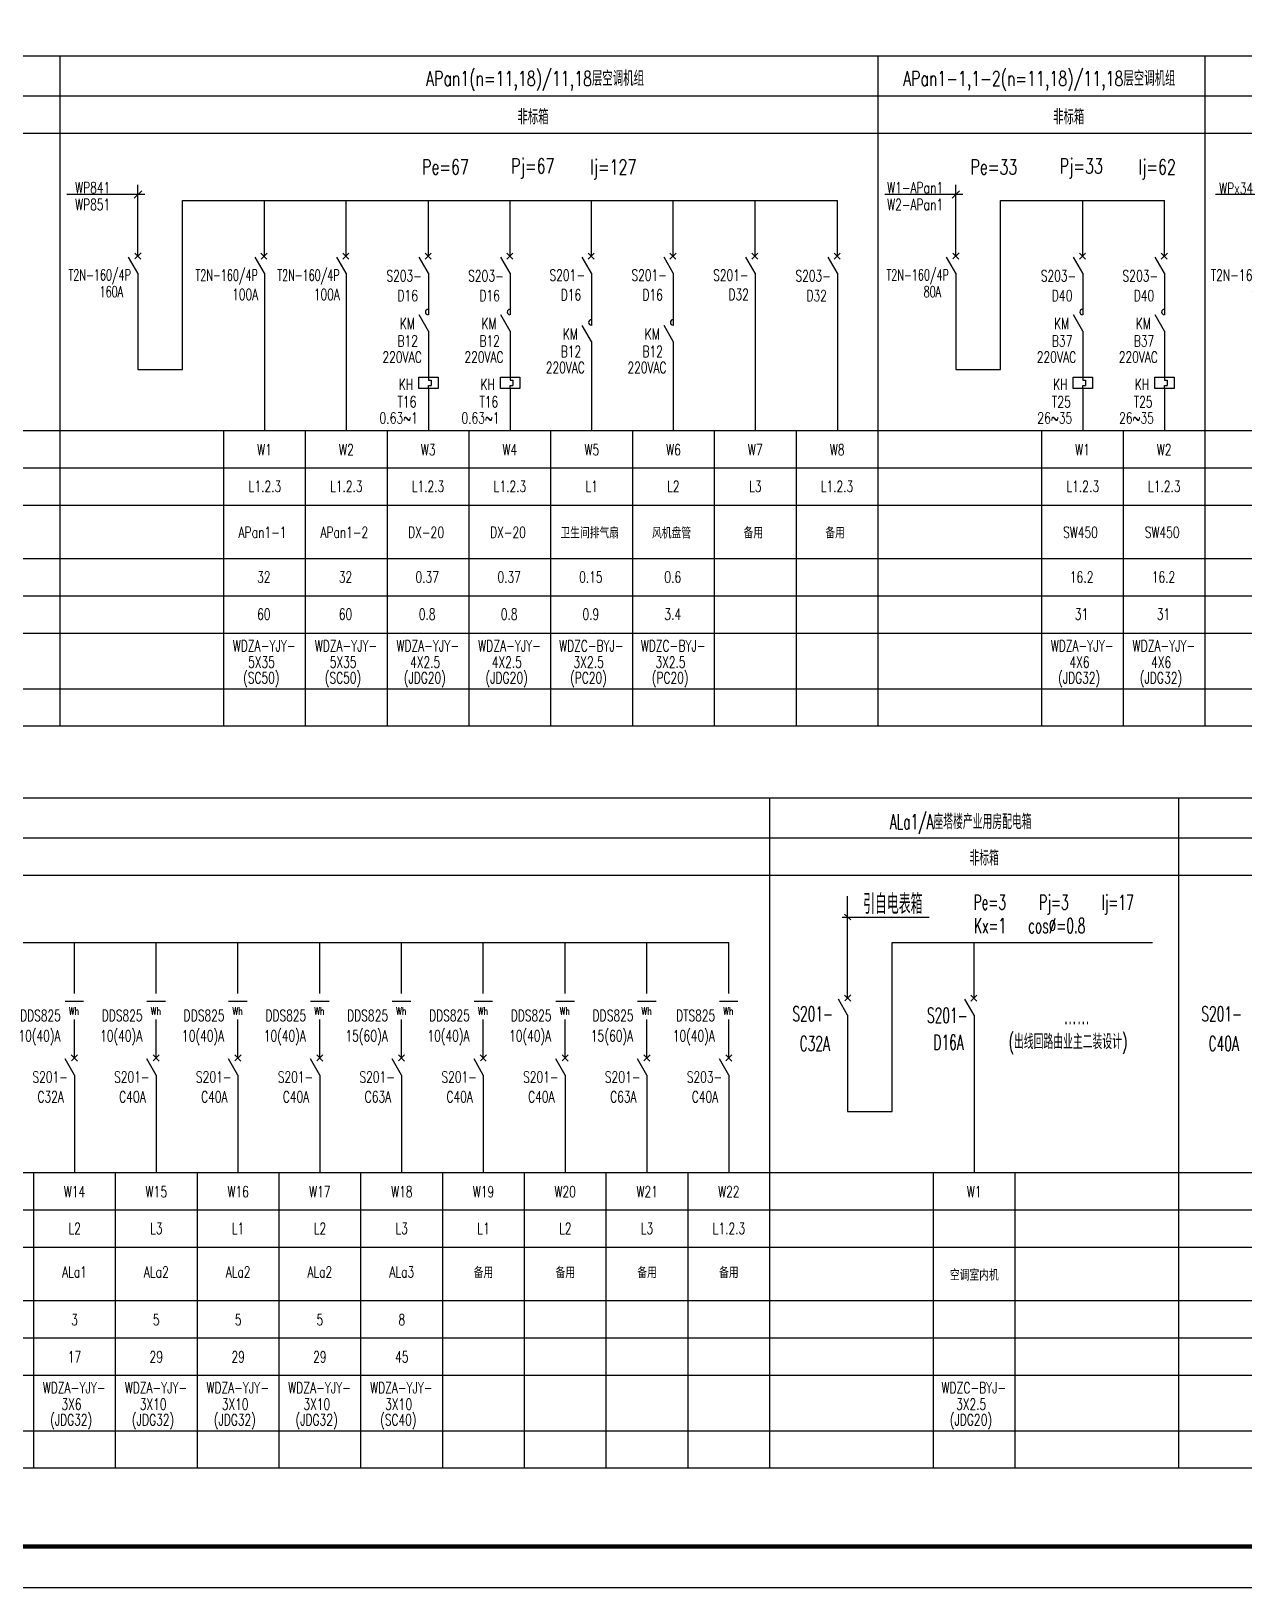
# Model space of a CAD drawing. Extents: x 1980812 to 2226895, y -554123 to 281606.
# Drawn here: x 2158333 to 2187690, y 145891 to 183565 of the extents above; entities that cross this region are included whole.
import ezdxf
from ezdxf.enums import TextEntityAlignment as Align

# ---------------------------------------------------------------- set-up
doc = ezdxf.new("R2010")
doc.units = 0
doc.header["$LTSCALE"] = 1000
doc.header["$MEASUREMENT"] = 0
for name, color, linetype in [('1', 1, 'Continuous'), ('2', 2, 'Continuous'), ('7', 7, 'Continuous'), ('DQ1', 1, 'Continuous'), ('DQ2', 2, 'Continuous'), ('DQ7', 7, 'Continuous'), ('TK', 1, 'Continuous'), ('YJXT', 8, 'Continuous')]:
    doc.layers.add(name, color=color, linetype=linetype)
doc.styles.add('D8', font='txtw.shx', dxfattribs={"width": 0.7, "bigfont": 'hztxtw.shx'})
doc.styles.add('ST', font='txtst.shx', dxfattribs={"width": 0.7, "bigfont": 'hztxtst.shx'})

# ---------------------------------------------------------------- blocks, each defined once
blk = doc.blocks.new('BYG')
at = {"layer": '1', "color": 1}
blk.add_line((0, 500), (500, 500), dxfattribs=at)
at = {"layer": '1', "color": 1, "const_width": 0.1}
blk.add_lwpolyline([(0, 0), (0, 700), (500, 700), (500, 0)], close=True, dxfattribs=at)
at = {"layer": '1', "color": 1, "style": 'D8', "width": 0.75}
blk.add_text('Wh', height=200, dxfattribs=at).set_placement((104, 132))
blk = doc.blocks.new('ta1j')
at = {"layer": 'TK'}
blk.add_lwpolyline([(-210, 594), (841, 594), (841, 0), (-210, 0)], close=True, dxfattribs=at)
at = {"layer": 'TK', "const_width": 1}
blk.add_lwpolyline([(831, 10), (831, 584), (-185, 584), (-185, 10)], close=True, dxfattribs=at)
blk = doc.blocks.new('A$C617C165C')
at = {"layer": 'DQ1'}
for p, q in [((3299, 3890), (2924, 4540)), ((3163, 4701), (3405, 4454)), ((3165, 4460), (3411, 4703))]:
    blk.add_line(p, q, dxfattribs=at)
at = {"layer": 'DQ2'}
for p, q in [((3299, 4577), (3299, 6821)), ((3299, 3890), (3299, -2460))]:
    blk.add_line(p, q, dxfattribs=at)
at = {"layer": '7', "style": 'D8', "width": 0.6}
for s, p in [('S201-', (3037, 3587)), ('D16A', (2879, 2497))]:
    blk.add_text(s, height=600, dxfattribs=at).set_placement(p, align=Align.RIGHT)
at = {"layer": 'DQ7', "style": 'D8', "width": 0.7}
for s, p in [('W1', (3307, -3229)), ('\\M+5BFD5\\M+5B5F7\\M+5CAD2\\M+5C4DA\\M+5BBFA', (3309, -6564)), ('WDZC-BYJ-', (3292, -11136)), ('3X2.5', (3184, -11801)), ('(JDG20)', (3174, -12462))]:
    blk.add_text(s, height=450, dxfattribs=at).set_placement(p, align=Align.MIDDLE)
blk = doc.blocks.new('BLQ')
at = {"layer": '1'}
blk.add_hatch(color=256, dxfattribs=at).paths.add_polyline_path([(0.8, -1), (-0.8, -1), (0, -3.88)])
for p, q in [((-0.8, -1), (0.8, -1)), ((-0.8, -1), (0, -3.88)), ((0, -3.88), (0.8, -1))]:
    blk.add_line(p, q, dxfattribs=at)
blk.add_lwpolyline([(-1.67, -7.58), (1.67, -7.58), (1.67, 0), (-1.67, 0)], close=True, dxfattribs=at)
at = {"layer": '2'}
for p, q in [((0, -7.58), (0, -13.31)), ((0, -13.31), (-2.41, -13.31)), ((0, -13.31), (2.41, -13.31))]:
    blk.add_line(p, q, dxfattribs=at)
blk = doc.blocks.new('RD')
at = {"layer": '1', "color": 1}
blk.add_lwpolyline([(-150, 0), (-150, -600), (150, -600), (150, 0)], close=True, dxfattribs=at)
blk = doc.blocks.new('A$C77ED5645')
at = {"layer": '2'}
for q in [(5500, -3893), (5500, -7145)]:
    blk.add_line((5500, -6058), q, dxfattribs=at)
at = {"layer": 'DQ1'}
for p, q in [((0, 0), (30800, 0)), ((2100, -5847), (1850, -5414)), ((2019, -5306), (2181, -5471)), ((2021, -5467), (2185, -5305)), ((7725, -5850), (7475, -5417)), ((7634, -5309), (7796, -5474)), ((7635, -5470), (7800, -5308)), ((9925, -5850), (9675, -5417)), ((9834, -5309), (9996, -5474)), ((9835, -5470), (10000, -5308)), ((12125, -5850), (11875, -5417)), ((12034, -5309), (12196, -5474)), ((12035, -5470), (12200, -5308)), ((14325, -5850), (14075, -5417)), ((14234, -5309), (14396, -5474)), ((14235, -5470), (14400, -5308)), ((16547, -5850), (16297, -5417)), ((16456, -5309), (16618, -5474)), ((16457, -5470), (16622, -5308)), ((18700, -5850), (18450, -5417)), ((18609, -5309), (18770, -5474)), ((18610, -5470), (18774, -5308)), ((20900, -5850), (20650, -5417)), ((20809, -5309), (20970, -5474)), ((20810, -5470), (20974, -5308)), ((23100, -5850), (22850, -5417)), ((23009, -5309), (23170, -5474)), ((23010, -5470), (23174, -5308)), ((25300, -5850), (25050, -5417)), ((25209, -5309), (25370, -5474)), ((25210, -5470), (25374, -5308)), ((27500, -5850), (27250, -5417)), ((27409, -5309), (27570, -5474)), ((27410, -5470), (27574, -5308)), ((29700, -5850), (29450, -5417)), ((29609, -5309), (29770, -5474)), ((29610, -5470), (29774, -5308)), ((7725, -7406), (7475, -6973)), ((9925, -7406), (9675, -6973)), ((12125, -7406), (11875, -6973)), ((14325, -7406), (14075, -6973)), ((7467, -8647), (7985, -8647)), ((7467, -8947), (7467, -8647)), ((7726, -8647), (7726, -8723)), ((7726, -8723), (7797, -8723)), ((7797, -8723), (7797, -8867)), ((7797, -8789), (7797, -8789)), ((7985, -8647), (7985, -8947)), ((9667, -8647), (10185, -8647)), ((9667, -8947), (9667, -8647)), ((9926, -8647), (9926, -8723)), ((9926, -8723), (9997, -8723)), ((9997, -8723), (9997, -8867)), ((9997, -8789), (9997, -8789)), ((10185, -8647), (10185, -8947)), ((11867, -8647), (12385, -8647)), ((11867, -8947), (11867, -8647)), ((12126, -8647), (12126, -8723)), ((12126, -8723), (12197, -8723)), ((12197, -8723), (12197, -8867)), ((12197, -8789), (12197, -8789)), ((12385, -8647), (12385, -8947)), ((14067, -8647), (14585, -8647)), ((14067, -8947), (14067, -8647)), ((14326, -8647), (14326, -8723)), ((14326, -8723), (14397, -8723)), ((14397, -8723), (14397, -8867)), ((14397, -8789), (14397, -8789)), ((14585, -8647), (14585, -8947)), ((7985, -8947), (7467, -8947)), ((7726, -8867), (7797, -8867)), ((7726, -8956), (7726, -8867)), ((10185, -8947), (9667, -8947)), ((9926, -8867), (9997, -8867)), ((9926, -8956), (9926, -8867)), ((12385, -8947), (11867, -8947)), ((12126, -8867), (12197, -8867)), ((12126, -8956), (12126, -8867)), ((14585, -8947), (14067, -8947)), ((14326, -8867), (14397, -8867)), ((14326, -8956), (14326, -8867)), ((0, -18018), (30800, -18018))]:
    blk.add_line(p, q, dxfattribs=at)
for centre in [(7717, -6893), (9917, -6893), (12117, -6893), (14317, -6893)]:
    blk.add_arc(centre, 72.2, 90, 270, dxfattribs=at)
at = {"layer": 'DQ2'}
for p, q in [((2100, -5387), (2100, -3477)), ((3300, -3893), (29700, -3893)), ((3300, -8443), (3300, -3896)), ((7725, -5391), (7725, -3893)), ((9925, -5391), (9925, -3893)), ((12125, -5391), (12125, -3893)), ((14325, -5391), (14325, -3893)), ((16547, -5391), (16547, -3893)), ((18700, -5391), (18700, -3893)), ((20900, -5391), (20900, -3893)), ((23100, -5391), (23100, -3893)), ((25300, -5391), (25300, -3893)), ((27500, -5391), (27500, -3893)), ((29700, -5391), (29700, -3893)), ((2100, -5847), (2100, -8443)), ((7725, -5850), (7725, -6965)), ((9925, -5850), (9925, -6965)), ((12125, -5850), (12125, -6965)), ((14325, -5850), (14325, -6965)), ((16547, -5850), (16547, -10083)), ((18700, -5850), (18700, -10083)), ((20900, -5850), (20900, -10083)), ((23100, -5850), (23100, -10083)), ((25300, -5850), (25300, -10083)), ((27500, -5850), (27500, -10083)), ((29700, -5850), (29700, -10083)), ((7725, -7406), (7725, -8647)), ((9925, -7406), (9925, -8647)), ((12125, -7406), (12125, -8647)), ((14325, -7406), (14325, -8647)), ((2100, -8443), (3300, -8443)), ((7725, -8947), (7725, -10083)), ((9925, -8947), (9925, -10083)), ((12125, -8947), (12125, -10083)), ((14325, -8947), (14325, -10083))]:
    blk.add_line(p, q, dxfattribs=at)
at = {"layer": 'DQ7'}
for p, q in [((30800, 0), (30800, -18018)), ((0, -1083), (30800, -1083)), ((0, -2083), (30800, -2083)), ((2287, -3734), (282, -3734)), ((0, -10083), (30800, -10083)), ((4400, -10083), (4400, -18018)), ((6600, -10083), (6600, -18018)), ((8800, -10083), (8800, -18018)), ((11000, -10083), (11000, -18018)), ((13200, -10083), (13200, -18018)), ((15400, -10083), (15400, -18018)), ((17600, -10083), (17600, -18018)), ((19800, -10083), (19800, -18018)), ((22000, -10083), (22000, -18018)), ((24200, -10083), (24200, -18018)), ((26400, -10083), (26400, -18018)), ((28600, -10083), (28600, -18018)), ((0, -11083), (30800, -11083)), ((0, -12083), (30800, -12083)), ((0, -13525), (30800, -13525)), ((0, -14525), (30800, -14525)), ((0, -15525), (30800, -15525)), ((0, -17025), (30800, -17025))]:
    blk.add_line(p, q, dxfattribs=at)
at = {"layer": 'DQ7', "color": 7}
blk.add_line((2000, -3834), (2200, -3634), dxfattribs=at)
at = {"layer": '1', "xscale": 100, "yscale": 100, "zscale": 100.0000000009313}
blk.add_blockref('BLQ', (5500, -7045), dxfattribs=at)
at = {"layer": '7'}
blk.add_blockref('RD', (5500, -5242), dxfattribs=at)
at = {"layer": '7', "style": 'D8', "width": 0.7}
for s, p in [('T2N-160/3P', (2021, -6052)), ('50A gG/4P', (5281, -6053)), ('160A', (1915, -6583))]:
    blk.add_text(s, height=300, dxfattribs=at).set_placement(p, align=Align.RIGHT)
at = {"layer": '7', "style": 'D8'}
for s, width, p in [('SPD/4P', 0.7, (3505, -8122)), ('Up\\M+5A1DC2.5kV', 0.65, (3505, -8581)), ('Iimp\\M+5A1DD12.5kA', 0.65, (3505, -9059)), ('PE', 0.7, (5314, -8843)), ('(10/350\\M+5A6CCs\\M+5B2A8\\M+5D0CE)', 0.65, (3456, -9540))]:
    blk.add_text(s, height=300, dxfattribs=dict(at, width=width)).set_placement(p)
at = {"layer": 'DQ7', "style": 'D8', "width": 0.7}
for s, p in [('APa244/A\\M+5D7F9\\M+5C5C5\\M+5D3CD\\M+5D1CC\\M+5B7E7\\M+5BBFA', (15268, -612)), ('\\M+5B7C7\\M+5B1EA\\M+5CFE4', (15197, -1649))]:
    blk.add_text(s, height=400, dxfattribs=at).set_placement(p, align=Align.MIDDLE_CENTER)
for s, height, p in [('Pe=70', 400, (12488, -3193)), ('Pj=63', 400, (14634, -3193)), ('Ij=120', 400, (16882, -3193)), ('WPx34', 300, (379, -3716)), ('PU-A-W-1', 270, (6882, -12879)), ('PU-A-W-2', 270, (9082, -12879)), ('PU-A-W-3', 270, (11246, -12879)), ('PU-A-W-4', 270, (13446, -12879)), ('\\M+5B1B8\\M+5D3C3', 300, (16252, -13014)), ('\\M+5B1B8\\M+5D3C3', 300, (27204, -13014)), ('\\M+5B1B8\\M+5D3C3', 300, (29404, -13014))]:
    blk.add_text(s, height=height, dxfattribs=at).set_placement(p)
for s, p in [('S203-', (7551, -6052)), ('S203-', (9751, -6052)), ('S203-', (11951, -6052)), ('S203-', (14151, -6052)), ('S203-', (16373, -6052)), ('S201-', (18525, -6052)), ('S201-', (20725, -6052)), ('S201-', (22925, -6052)), ('S201-', (25125, -6052)), ('S201-', (27325, -6052)), ('S201-', (29525, -6052)), ('D32A', (7445, -6583)), ('D32A', (9645, -6583)), ('D40A', (11845, -6583)), ('D40A', (14045, -6583)), ('D40A', (16267, -6583)), ('D16A', (18420, -6583)), ('D16A', (20620, -6583)), ('D16A', (22820, -6583)), ('D16A', (25020, -6583)), ('D16A', (27220, -6583)), ('D16A', (29420, -6583)), ('KM', (7359, -7352)), ('KM', (9559, -7352)), ('KM', (11759, -7352)), ('KM', (13959, -7352)), ('B30', (7445, -7822)), ('B30', (9645, -7822)), ('B37', (11845, -7822)), ('B37', (14045, -7822)), ('220VAC', (7544, -8254)), ('220VAC', (9744, -8254)), ('220VAC', (11944, -8254)), ('220VAC', (14144, -8254)), ('KH', (7315, -8990)), ('KH', (9515, -8990)), ('KH', (11715, -8990)), ('KH', (13915, -8990)), ('T25', (7400, -9460)), ('T25', (9600, -9460)), ('T25', (11800, -9460)), ('T25', (14000, -9460)), ('21~27', (7438, -9892)), ('21~27', (9638, -9892)), ('26~35', (11838, -9892)), ('26~35', (14038, -9892))]:
    blk.add_text(s, height=300, dxfattribs=at).set_placement(p, align=Align.RIGHT)
for s, p in [('W0', (5505, -10596)), ('W1', (7705, -10596)), ('W2', (9905, -10596)), ('W3', (12105, -10596)), ('W4', (14305, -10596)), ('W5', (16505, -10596)), ('W6', (18705, -10596)), ('W7', (20905, -10596)), ('W8', (23105, -10596)), ('W9', (25305, -10596)), ('W10', (27505, -10596)), ('W11', (29705, -10596)), ('L1.2.3', (5503, -11582)), ('L1.2.3', (7703, -11582)), ('L1.2.3', (9903, -11582)), ('L1.2.3', (12103, -11582)), ('L1.2.3', (14303, -11582)), ('L1.2.3', (16551, -11582)), ('L1', (18703, -11582)), ('L2', (20903, -11582)), ('L3', (23103, -11582)), ('L1', (25303, -11582)), ('L2', (27503, -11582)), ('L3', (29703, -11582)), ('\\M+5B5E7\\M+5D3BF\\M+5B1A3\\M+5BBA4\\M+5C6F7', (5451, -12817)), ('\\M+5D3CD\\M+5D1CC\\M+5BEBB\\M+5BBAF\\M+5C9E8\\M+5B1B8', (18651, -12812)), ('\\M+5D3CD\\M+5D1CC\\M+5BEBB\\M+5BBAF\\M+5C9E8\\M+5B1B8', (20851, -12812)), ('\\M+5D3CD\\M+5D1CC\\M+5BEBB\\M+5BBAF\\M+5C9E8\\M+5B1B8', (23051, -12812)), ('\\M+5D3CD\\M+5D1CC\\M+5BEBB\\M+5BBAF\\M+5C9E8\\M+5B1B8', (25251, -12812)), ('11', (7696, -14050)), ('11', (9896, -14050)), ('15', (12096, -14050)), ('15', (14296, -14050)), ('1.3', (18683, -14015)), ('1.3', (20883, -14015)), ('1.8', (23083, -14015)), ('1.8', (25283, -14015)), ('21', (7696, -15050)), ('21', (9896, -15050)), ('28', (12096, -15050)), ('28', (14296, -15050)), ('7.4', (18683, -15015)), ('7.4', (20883, -15015)), ('10.1', (23083, -15015)), ('10.1', (25283, -15015)), ('WDZC-BYJ-', (5495, -15867)), ('WDZA-YJY-', (7660, -15867)), ('WDZA-YJY-', (9860, -15867)), ('WDZA-YJY-', (12060, -15867)), ('WDZA-YJY-', (14260, -15867)), ('WDZC-BYJ-', (18695, -15862)), ('WDZC-BYJ-', (20895, -15862)), ('WDZC-BYJ-', (23095, -15862)), ('WDZC-BYJ-', (25295, -15862)), ('4X25', (5423, -16310)), ('4X6', (7588, -16310)), ('4X6', (9788, -16310)), ('4X10', (11988, -16310)), ('4X10', (14188, -16310)), ('3X2.5', (18623, -16305)), ('3X2.5', (20823, -16305)), ('3X2.5', (23023, -16305)), ('3X2.5', (25223, -16305)), ('(JDG32)', (7581, -16751)), ('(JDG32)', (9781, -16751)), ('(SC40)', (11981, -16751)), ('(SC40)', (14181, -16751)), ('(JDG20)', (18617, -16746)), ('(JDG20)', (20817, -16746)), ('(JDG20)', (23017, -16746)), ('(JDG20)', (25217, -16746))]:
    blk.add_text(s, height=300, dxfattribs=at).set_placement(p, align=Align.MIDDLE)

msp = doc.modelspace()

# ---------------------------------------------------------------- linework, layer by layer
for p, q in [((2177963.5, 162124.6), (2180075.6, 162124.6)), ((2178023.3, 162193.1), (2178175.1, 162056.1))]:
    msp.add_line(p, q)
at = {"layer": '1'}
for p, q in [((2128689.2, 165014), (2176209.2, 165014)), ((2176209.2, 165014), (2186109.2, 165014)), ((2186109.2, 165014), (2196009.2, 165014)), ((2159379.2, 158300.2), (2159154.2, 158689.9)), ((2159306.5, 158786.5), (2159452, 158638.7)), ((2159307.7, 158642.2), (2159455.5, 158787.7)), ((2161359.2, 158300.2), (2161134.2, 158689.9)), ((2161286.5, 158786.5), (2161432, 158638.7)), ((2161287.7, 158642.2), (2161435.5, 158787.7)), ((2163339.2, 158300.2), (2163114.2, 158689.9)), ((2163266.5, 158786.5), (2163412, 158638.7)), ((2163267.7, 158642.2), (2163415.5, 158787.7)), ((2165319.2, 158300.2), (2165094.2, 158689.9)), ((2165246.5, 158786.5), (2165392, 158638.7)), ((2165247.7, 158642.2), (2165395.5, 158787.7)), ((2167299.2, 158300.2), (2167074.2, 158689.9)), ((2167226.5, 158786.5), (2167372, 158638.7)), ((2167227.7, 158642.2), (2167375.5, 158787.7)), ((2169279.2, 158300.2), (2169054.2, 158689.9)), ((2169206.5, 158786.5), (2169352, 158638.7)), ((2169207.7, 158642.2), (2169355.5, 158787.7)), ((2171259.2, 158300.2), (2171034.2, 158689.9)), ((2171186.5, 158786.5), (2171332, 158638.7)), ((2171187.7, 158642.2), (2171335.5, 158787.7)), ((2173239.2, 158300.2), (2173014.2, 158689.9)), ((2173166.5, 158786.5), (2173312, 158638.7)), ((2173167.7, 158642.2), (2173315.5, 158787.7)), ((2175219.2, 158300.2), (2174994.2, 158689.9)), ((2175146.5, 158786.5), (2175292, 158638.7)), ((2175147.7, 158642.2), (2175295.5, 158787.7)), ((2128689.2, 148797.3), (2176209.2, 148797.3)), ((2176209.2, 148797.3), (2186109.2, 148797.3)), ((2186109.2, 148797.3), (2196009.2, 148797.3))]:
    msp.add_line(p, q, dxfattribs=at)
at = {"layer": '2'}
for p, q in [((2131659.6, 161507.9), (2175219.2, 161507.9)), ((2159379.2, 160272.6), (2159379.2, 161507.9)), ((2161359.2, 160272.6), (2161359.2, 161507.9)), ((2163339.2, 160272.6), (2163339.2, 161507.9)), ((2165319.2, 160272.6), (2165319.2, 161507.9)), ((2167299.2, 160272.6), (2167299.2, 161507.9)), ((2169279.2, 160272.6), (2169279.2, 161507.9)), ((2171259.2, 160272.6), (2171259.2, 161507.9)), ((2173239.2, 160272.6), (2173239.2, 161507.9)), ((2175219.2, 160272.6), (2175219.2, 161507.9)), ((2179179.6, 161507.9), (2185476.7, 161507.9)), ((2159379.2, 158712.6), (2159379.2, 159642.6)), ((2161359.2, 158712.6), (2161359.2, 159642.6)), ((2163339.2, 158712.6), (2163339.2, 159642.6)), ((2165319.2, 158712.6), (2165319.2, 159642.6)), ((2167299.2, 158712.6), (2167299.2, 159642.6)), ((2169279.2, 158712.6), (2169279.2, 159642.6)), ((2171259.2, 158712.6), (2171259.2, 159642.6)), ((2173239.2, 158712.6), (2173239.2, 159642.6)), ((2175219.2, 158712.6), (2175219.2, 159642.6)), ((2159379.2, 158300.2), (2159379.2, 155939.4)), ((2161359.2, 158300.2), (2161359.2, 155939.4)), ((2163339.2, 158300.2), (2163339.2, 155939.4)), ((2165319.2, 158300.2), (2165319.2, 155939.4)), ((2167299.2, 158300.2), (2167299.2, 155939.4)), ((2169279.2, 158300.2), (2169279.2, 155939.4)), ((2171259.2, 158300.2), (2171259.2, 155939.4)), ((2173239.2, 158300.2), (2173239.2, 155939.4)), ((2175219.2, 158300.2), (2175219.2, 155939.4))]:
    msp.add_line(p, q, dxfattribs=at)
at = {"layer": '7'}
for p, q in [((2186109.2, 165014), (2186109.2, 148797.3)), ((2128689.2, 164039.4), (2176209.2, 164039.4)), ((2176209.2, 164039.4), (2186109.2, 164039.4)), ((2186109.2, 164039.4), (2196009.2, 164039.4)), ((2128689.2, 163139.4), (2176209.2, 163139.4)), ((2176209.2, 163139.4), (2186109.2, 163139.4)), ((2186109.2, 163139.4), (2196009.2, 163139.4)), ((2128689.2, 155939.4), (2176209.2, 155939.4)), ((2158389.2, 155939.4), (2158389.2, 148797.3)), ((2160369.2, 155939.4), (2160369.2, 148797.3)), ((2162349.2, 155939.4), (2162349.2, 148797.3)), ((2164329.2, 155939.4), (2164329.2, 148797.3)), ((2166309.2, 155939.4), (2166309.2, 148797.3)), ((2168289.2, 155939.4), (2168289.2, 148797.3)), ((2170269.2, 155939.4), (2170269.2, 148797.3)), ((2172249.2, 155939.4), (2172249.2, 148797.3)), ((2174229.2, 155939.4), (2174229.2, 148797.3)), ((2176209.2, 155939.4), (2186109.2, 155939.4)), ((2180169.2, 155939.4), (2180169.2, 148797.3)), ((2182149.2, 155939.4), (2182149.2, 148797.3)), ((2186109.2, 155939.4), (2196009.2, 155939.4)), ((2128689.2, 155039.4), (2176209.2, 155039.4)), ((2176209.2, 155039.4), (2186109.2, 155039.4)), ((2186109.2, 155039.4), (2196009.2, 155039.4)), ((2128689.2, 154139.4), (2176209.2, 154139.4)), ((2176209.2, 154139.4), (2186109.2, 154139.4)), ((2186109.2, 154139.4), (2196009.2, 154139.4)), ((2128689.2, 152841.4), (2176209.2, 152841.4)), ((2176209.2, 152841.4), (2186109.2, 152841.4)), ((2186109.2, 152841.4), (2196009.2, 152841.4)), ((2128689.2, 151941.4), (2176209.2, 151941.4)), ((2176209.2, 151941.4), (2186109.2, 151941.4)), ((2186109.2, 151941.4), (2196009.2, 151941.4)), ((2128689.2, 151041.4), (2176209.2, 151041.4)), ((2176209.2, 151041.4), (2186109.2, 151041.4)), ((2186109.2, 151041.4), (2196009.2, 151041.4)), ((2128689.2, 149691.4), (2176209.2, 149691.4)), ((2176209.2, 149691.4), (2186109.2, 149691.4)), ((2186109.2, 149691.4), (2196009.2, 149691.4))]:
    msp.add_line(p, q, dxfattribs=at)
at = {"layer": 'DQ1'}
for p, q in [((2128689.2, 182970.9), (2159029.1, 182970.9)), ((2159029.1, 182970.9), (2178829.1, 182970.9)), ((2178829.1, 182970.9), (2186749.1, 182970.9)), ((2186749.1, 182970.9), (2186749.1, 166754.3)), ((2160919.1, 177708.8), (2160694.1, 178098.5)), ((2160846.3, 178195.1), (2160991.9, 178047.3)), ((2160847.6, 178050.8), (2160995.4, 178196.3)), ((2163979.1, 177706.3), (2163754.1, 178096)), ((2163897, 178192.6), (2164042.5, 178044.8)), ((2163898.2, 178048.3), (2164046, 178193.8)), ((2165959.1, 177706.3), (2165734.1, 178096)), ((2165877, 178192.6), (2166022.5, 178044.8)), ((2165878.2, 178048.3), (2166026, 178193.8)), ((2167950.8, 177706.3), (2167725.8, 178096)), ((2167868.7, 178192.6), (2168014.2, 178044.8)), ((2167869.9, 178048.3), (2168017.7, 178193.8)), ((2169930.8, 177706.3), (2169705.8, 178096)), ((2169848.7, 178192.6), (2169994.2, 178044.8)), ((2169849.9, 178048.3), (2169997.7, 178193.8)), ((2171899.1, 177706.3), (2171674.1, 178096)), ((2171817, 178192.6), (2171962.5, 178044.8)), ((2171818.2, 178048.3), (2171966, 178193.8)), ((2173879.1, 177706.3), (2173654.1, 178096)), ((2173797, 178192.6), (2173942.5, 178044.8)), ((2173798.2, 178048.3), (2173946, 178193.8)), ((2175859.1, 177706.3), (2175634.1, 178096)), ((2175777, 178192.6), (2175922.5, 178044.8)), ((2175778.2, 178048.3), (2175926, 178193.8)), ((2177850.8, 177706.3), (2177625.8, 178096)), ((2177768.7, 178192.6), (2177914.2, 178044.8)), ((2177769.9, 178048.3), (2177917.7, 178193.8)), ((2180719.1, 177708.8), (2180494.1, 178098.5)), ((2180646.3, 178195.1), (2180791.9, 178047.3)), ((2180647.6, 178050.8), (2180795.4, 178196.3)), ((2183790.8, 177706.3), (2183565.8, 178096)), ((2183708.7, 178192.6), (2183854.2, 178044.8)), ((2183709.9, 178048.3), (2183857.7, 178193.8)), ((2185770.8, 177706.3), (2185545.8, 178096)), ((2185688.7, 178192.6), (2185834.2, 178044.8)), ((2185689.9, 178048.3), (2185837.7, 178193.8)), ((2167950.8, 176305.6), (2167725.8, 176695.3)), ((2169930.8, 176305.6), (2169705.8, 176695.3)), ((2183790.8, 176305.6), (2183565.8, 176695.3)), ((2185770.8, 176305.6), (2185545.8, 176695.3)), ((2171899.1, 176052), (2171673.6, 176442.5)), ((2173879.1, 176052), (2173653.6, 176442.5)), ((2167718.5, 175189), (2168184.5, 175189)), ((2167718.5, 174919), (2167718.5, 175189)), ((2167951.1, 175189), (2167951.1, 175120.2)), ((2168184.5, 175189), (2168184.5, 174919)), ((2169698.5, 175189), (2170164.5, 175189)), ((2169698.5, 174919), (2169698.5, 175189)), ((2169931.1, 175189), (2169931.1, 175120.2)), ((2170164.5, 175189), (2170164.5, 174919)), ((2183558.5, 175189), (2184024.5, 175189)), ((2183558.5, 174919), (2183558.5, 175189)), ((2183791.1, 175189), (2183791.1, 175120.2)), ((2184024.5, 175189), (2184024.5, 174919)), ((2185538.5, 175189), (2186004.5, 175189)), ((2185538.5, 174919), (2185538.5, 175189)), ((2185771.1, 175189), (2185771.1, 175120.2)), ((2186004.5, 175189), (2186004.5, 174919)), ((2168184.5, 174919), (2167718.5, 174919)), ((2167951.1, 175120.2), (2168015.8, 175120.2)), ((2167951.1, 174991), (2168015.8, 174991)), ((2167951.1, 174910.2), (2167951.1, 174991)), ((2168015.8, 175120.2), (2168015.8, 174991)), ((2168015.8, 175061), (2168015.8, 175061)), ((2170164.5, 174919), (2169698.5, 174919)), ((2169931.1, 175120.2), (2169995.8, 175120.2)), ((2169931.1, 174991), (2169995.8, 174991)), ((2169931.1, 174910.2), (2169931.1, 174991)), ((2169995.8, 175120.2), (2169995.8, 174991)), ((2169995.8, 175061), (2169995.8, 175061)), ((2184024.5, 174919), (2183558.5, 174919)), ((2183791.1, 175120.2), (2183855.8, 175120.2)), ((2183791.1, 174991), (2183855.8, 174991)), ((2183791.1, 174910.2), (2183791.1, 174991)), ((2183855.8, 175120.2), (2183855.8, 174991)), ((2183855.8, 175061), (2183855.8, 175061)), ((2186004.5, 174919), (2185538.5, 174919)), ((2185771.1, 175120.2), (2185835.8, 175120.2)), ((2185771.1, 174991), (2185835.8, 174991)), ((2185771.1, 174910.2), (2185771.1, 174991)), ((2185835.8, 175120.2), (2185835.8, 174991)), ((2185835.8, 175061), (2185835.8, 175061)), ((2128689.2, 166754.3), (2159029.1, 166754.3)), ((2159029.1, 166754.3), (2178829.1, 166754.3)), ((2178829.1, 166754.3), (2186749.1, 166754.3)), ((2178099.2, 159751.8), (2177874.2, 160141.5)), ((2178026.5, 160238.1), (2178172, 160090.3)), ((2178027.7, 160093.8), (2178175.5, 160239.4))]:
    msp.add_line(p, q, dxfattribs=at)
for centre, radius in [((2167943.6, 176767.2), 65), ((2169923.6, 176767.2), 65), ((2183783.6, 176767.2), 65), ((2185763.6, 176767.2), 65), ((2171891.9, 176514.6), 65.1), ((2173871.9, 176514.6), 65.1)]:
    msp.add_arc(centre, radius, 90, 270, dxfattribs=at)
at = {"layer": 'DQ2'}
for p, q in [((2160919.1, 178123), (2160919.1, 179841.7)), ((2180719.1, 178123), (2180719.1, 179841.7)), ((2161999.1, 179467.4), (2177850.8, 179467.4)), ((2161999.1, 175374.8), (2161999.1, 179467.4)), ((2163979.1, 178118.7), (2163979.1, 179467.4)), ((2165959.1, 178118.7), (2165959.1, 179467.4)), ((2167950.8, 178118.7), (2167950.8, 179467.4)), ((2169930.8, 178118.7), (2169930.8, 179467.4)), ((2171899.1, 178118.7), (2171899.1, 179467.4)), ((2173879.1, 178118.7), (2173879.1, 179467.4)), ((2175859.1, 178118.7), (2175859.1, 179467.4)), ((2177850.8, 178118.7), (2177850.8, 179467.4)), ((2181799.1, 179467.4), (2185770.8, 179467.4)), ((2181799.1, 175374.8), (2181799.1, 179467.4)), ((2183790.8, 178118.7), (2183790.8, 179467.4)), ((2185770.8, 178118.7), (2185770.8, 179467.4)), ((2160919.1, 177708.8), (2160919.1, 175372.2)), ((2163979.1, 177706.3), (2163979.1, 173896.4)), ((2165959.1, 177706.3), (2165959.1, 173896.4)), ((2167950.8, 177706.3), (2167950.8, 176702.2)), ((2169930.8, 177706.3), (2169930.8, 176702.2)), ((2171899.1, 177706.3), (2171899.1, 176444.9)), ((2173879.1, 177706.3), (2173879.1, 176444.9)), ((2175859.1, 177706.3), (2175859.1, 173896.4)), ((2177850.8, 177706.3), (2177850.8, 173896.4)), ((2180719.1, 177708.8), (2180719.1, 175372.2)), ((2183790.8, 177706.3), (2183790.8, 176702.2)), ((2185770.8, 177706.3), (2185770.8, 176702.2)), ((2167950.8, 176305.6), (2167950.8, 175189)), ((2169930.8, 176305.6), (2169930.8, 175189)), ((2171899.1, 176052), (2171899.1, 173896.4)), ((2173879.1, 176052), (2173879.1, 173896.4)), ((2183790.8, 176305.6), (2183790.8, 175189)), ((2185770.8, 176305.6), (2185770.8, 175189)), ((2160919.1, 175372.2), (2161999.5, 175372.2)), ((2180719.1, 175372.2), (2181799.5, 175372.2)), ((2167950.8, 174919), (2167950.8, 173896.4)), ((2169930.8, 174919), (2169930.8, 173896.4)), ((2183790.8, 174919), (2183790.8, 173896.4)), ((2185770.8, 174919), (2185770.8, 173896.4)), ((2178099.2, 160166), (2178099.2, 162632.8)), ((2179179.6, 157415.3), (2179179.6, 161507.9)), ((2178099.2, 159751.8), (2178099.2, 157415.3)), ((2178099.2, 157415.3), (2179179.6, 157415.3))]:
    msp.add_line(p, q, dxfattribs=at)
at = {"layer": 'DQ7'}
for p, q in [((2159029.1, 182970.9), (2159029.1, 166754.3)), ((2159029.1, 182970.9), (2159029.1, 166754.3)), ((2159029.1, 182970.9), (2159029.1, 166754.3)), ((2159029.1, 182970.9), (2159029.1, 166754.3)), ((2178829.1, 182970.9), (2178829.1, 166754.3)), ((2128689.2, 181996.4), (2159029.1, 181996.4)), ((2159029.1, 181996.4), (2178829.1, 181996.4)), ((2178829.1, 181996.4), (2186749.1, 181996.4)), ((2128689.2, 181096.4), (2159029.1, 181096.4)), ((2159029.1, 181096.4), (2178829.1, 181096.4)), ((2178829.1, 181096.4), (2186749.1, 181096.4)), ((2161087.7, 179610.5), (2159199.2, 179610.5)), ((2180887.7, 179610.5), (2178999.2, 179610.5)), ((2128689.2, 173896.4), (2159029.1, 173896.4)), ((2159029.1, 173896.4), (2178829.1, 173896.4)), ((2162989.1, 173896.4), (2162989.1, 166754.3)), ((2164969.1, 173896.4), (2164969.1, 166754.3)), ((2166949.1, 173896.4), (2166949.1, 166754.3)), ((2168929.1, 173896.4), (2168929.1, 166754.3)), ((2170909.1, 173896.4), (2170909.1, 166754.3)), ((2172889.1, 173896.4), (2172889.1, 166754.3)), ((2174869.1, 173896.4), (2174869.1, 166754.3)), ((2176849.1, 173896.4), (2176849.1, 166754.3)), ((2178829.1, 173896.4), (2186749.1, 173896.4)), ((2182789.1, 173896.4), (2182789.1, 166754.3)), ((2184769.1, 173896.4), (2184769.1, 166754.3)), ((2128689.2, 172996.4), (2159029.1, 172996.4)), ((2159029.1, 172996.4), (2178829.1, 172996.4)), ((2178829.1, 172996.4), (2186749.1, 172996.4)), ((2128689.2, 172096.4), (2159029.1, 172096.4)), ((2159029.1, 172096.4), (2178829.1, 172096.4)), ((2178829.1, 172096.4), (2186749.1, 172096.4)), ((2128689.2, 170798.4), (2159029.1, 170798.4)), ((2159029.1, 170798.4), (2178829.1, 170798.4)), ((2178829.1, 170798.4), (2186749.1, 170798.4)), ((2128689.2, 169898.4), (2159029.1, 169898.4)), ((2159029.1, 169898.4), (2178829.1, 169898.4)), ((2178829.1, 169898.4), (2186749.1, 169898.4)), ((2128689.2, 168998.4), (2159029.1, 168998.4)), ((2159029.1, 168998.4), (2178829.1, 168998.4)), ((2178829.1, 168998.4), (2186749.1, 168998.4)), ((2128689.2, 167648.4), (2159029.1, 167648.4)), ((2159029.1, 167648.4), (2178829.1, 167648.4)), ((2178829.1, 167648.4), (2186749.1, 167648.4)), ((2176209.2, 165014), (2176209.2, 148797.3))]:
    msp.add_line(p, q, dxfattribs=at)
at = {"layer": 'DQ7', "color": 7}
for p, q in [((2160829.1, 179520.5), (2161009.1, 179700.5)), ((2180629.1, 179520.5), (2180809.1, 179700.5))]:
    msp.add_line(p, q, dxfattribs=at)

# ---------------------------------------------------------------- block references
at = {"layer": 'DQ2'}
for name, p, xscale, yscale, zscale in [('A$C77ED5645', (2186749.1, 182970.9), 0.8999999999941792, 0.9000000000014552, 0.9), ('A$C617C165C', (2179179.6, 157415.3), 0.5999999999767169, 0.5999999999985448, 0.6)]:
    msp.add_blockref(name, p, dxfattribs=dict(at, xscale=xscale, yscale=yscale, zscale=zscale))
at = {"layer": 'TK', "xscale": 100, "yscale": 100, "zscale": 100}
msp.add_blockref('ta1j', (2142794.5, 145890.6), dxfattribs=at)
at = {"layer": 'YJXT', "xscale": 0.900000000000091, "yscale": 0.9, "zscale": 0.9}
for p in [(2159154.2, 159642.6), (2161134.2, 159642.6), (2163114.2, 159642.6), (2165094.2, 159642.6), (2167074.2, 159642.6), (2169054.2, 159642.6), (2171034.2, 159642.6), (2173014.2, 159642.6), (2174994.2, 159642.6)]:
    msp.add_blockref('BYG', p, dxfattribs=at)

# ---------------------------------------------------------------- texts
at = {"style": 'ST', "width": 0.6}
msp.add_text('\\M+5D2FD\\M+5D7D4\\M+5B5E7\\M+5B1ED\\M+5CFE4', height=480, dxfattribs=at).set_placement((2178471.4, 162198.7))
at = {"layer": '7', "style": 'D8', "width": 0.6}
for s, height, p in [('ALa1/A\\M+5D7F9\\M+5CBFE\\M+5C2A5\\M+5B2FA\\M+5D2B5\\M+5D3C3\\M+5B7BF\\M+5C5E4\\M+5B5E7\\M+5CFE4', 360, (2179119.6, 164251.7)), ('Pe=3', 360, (2181146, 162303)), ('Pj=3', 360, (2182734.2, 162303)), ('Ij=17', 360, (2184244.5, 162303)), ('Kx=1', 360, (2181158, 161737.5)), ('cos%%C=0.8', 360, (2182465.8, 161737.5)), ('\\M+5A1AD\\M+5A1AD', 405, (2183327.2, 159530.6)), ('(\\M+5B3F6\\M+5CFDF\\M+5BBD8\\M+5C2B7\\M+5D3C9\\M+5D2B5\\M+5D6F7\\M+5B6FE\\M+5D7B0\\M+5C9E8\\M+5BCC6)', 360, (2181995.9, 158928.1))]:
    msp.add_text(s, height=height, dxfattribs=at).set_placement(p)
at = {"layer": '7', "style": 'D8'}
for s, height, width, p in [('\\M+5B7C7\\M+5B1EA\\M+5CFE4', 360, 0.6, (2181403.6, 163571.8)), ('W14', 270, 0.7, (2159383.9, 155477.9)), ('W15', 270, 0.7, (2161363.9, 155477.9)), ('W16', 270, 0.7, (2163343.9, 155477.9)), ('W17', 270, 0.7, (2165323.9, 155477.9)), ('W18', 270, 0.7, (2167303.9, 155477.9)), ('W19', 270, 0.7, (2169283.9, 155477.9)), ('W20', 270, 0.7, (2171263.9, 155477.9)), ('W21', 270, 0.7, (2173243.9, 155477.9)), ('W22', 270, 0.7, (2175223.9, 155477.9)), ('L2', 270, 0.7, (2159383.9, 154588.9)), ('L3', 270, 0.7, (2161363.9, 154588.9)), ('L1', 270, 0.7, (2163343.9, 154588.9)), ('L2', 270, 0.7, (2165323.9, 154588.9)), ('L3', 270, 0.7, (2167303.9, 154588.9)), ('L1', 270, 0.7, (2169283.9, 154588.9)), ('L2', 270, 0.7, (2171263.9, 154588.9)), ('L3', 270, 0.7, (2173243.9, 154588.9)), ('L1.2.3', 270, 0.7, (2175223.9, 154588.9)), ('ALa1', 270, 0.7, (2159383.9, 153536.1)), ('ALa2', 270, 0.7, (2161363.9, 153536.1)), ('ALa2', 270, 0.7, (2163343.9, 153536.1)), ('ALa2', 270, 0.7, (2165323.9, 153536.1)), ('ALa3', 270, 0.7, (2167303.9, 153536.1)), ('\\M+5B1B8\\M+5D3C3', 270, 0.7, (2169283.9, 153536.1)), ('\\M+5B1B8\\M+5D3C3', 270, 0.7, (2171263.9, 153536.1)), ('\\M+5B1B8\\M+5D3C3', 270, 0.7, (2173243.9, 153536.1)), ('\\M+5B1B8\\M+5D3C3', 270, 0.7, (2175223.9, 153536.1)), ('3', 270, 0.7, (2159383.9, 152380)), ('5', 270, 0.7, (2161363.9, 152380)), ('5', 270, 0.7, (2163343.9, 152380)), ('5', 270, 0.7, (2165323.9, 152380)), ('8', 270, 0.7, (2167303.9, 152380)), ('17', 270, 0.7, (2159383.9, 151480)), ('29', 270, 0.7, (2161363.9, 151480)), ('29', 270, 0.7, (2163343.9, 151480)), ('29', 270, 0.7, (2165323.9, 151480)), ('45', 270, 0.7, (2167303.9, 151480))]:
    msp.add_text(s, height=height, dxfattribs=dict(at, width=width)).set_placement(p, align=Align.MIDDLE)
for s, height, width, p in [('DDS825', 270, 0.7, (2159053.4, 159606.5)), ('DDS825', 270, 0.7, (2161033.4, 159606.5)), ('DDS825', 270, 0.7, (2163013.4, 159606.5)), ('DDS825', 270, 0.7, (2164993.4, 159606.5)), ('DDS825', 270, 0.7, (2166973.4, 159606.5)), ('DDS825', 270, 0.7, (2168953.4, 159606.5)), ('DDS825', 270, 0.7, (2170933.4, 159606.5)), ('DDS825', 270, 0.7, (2172913.4, 159606.5)), ('DTS825', 270, 0.7, (2174893.4, 159606.5)), ('S201-', 360, 0.6, (2177743.5, 159602.5)), ('S201-', 360, 0.6, (2187643.5, 159602.5)), ('10(40)A', 270, 0.7, (2159045.5, 159114.8)), ('10(40)A', 270, 0.7, (2161025.5, 159114.8)), ('10(40)A', 270, 0.7, (2163005.5, 159114.8)), ('10(40)A', 270, 0.7, (2164985.5, 159114.8)), ('15(60)A', 270, 0.7, (2166965.5, 159114.8)), ('10(40)A', 270, 0.7, (2168945.5, 159114.8)), ('10(40)A', 270, 0.7, (2170925.5, 159114.8)), ('15(60)A', 270, 0.7, (2172905.5, 159114.8)), ('10(40)A', 270, 0.7, (2174885.5, 159114.8)), ('C32A', 360, 0.6, (2177667.1, 158883.8)), ('C40A', 360, 0.6, (2187567.1, 158883.8))]:
    msp.add_text(s, height=height, dxfattribs=dict(at, width=width)).set_placement(p, align=Align.RIGHT)
at = {"layer": 'DQ7', "style": 'D8', "width": 0.7}
for s, p in [('APan1(n=11,18)/11,18\\M+5B2E3\\M+5BFD5\\M+5B5F7\\M+5BBFA\\M+5D7E9', (2170530.3, 182419.8)), ('APan1-1,1-2(n=11,18)/11,18\\M+5B2E3\\M+5BFD5\\M+5B5F7\\M+5BBFA\\M+5D7E9', (2182737, 182419.8)), ('\\M+5B7C7\\M+5B1EA\\M+5CFE4', (2170482, 181486.5)), ('\\M+5B7C7\\M+5B1EA\\M+5CFE4', (2183450, 181486.5))]:
    msp.add_text(s, height=360, dxfattribs=at).set_placement(p, align=Align.MIDDLE_CENTER)
for s, height, p in [('Pj=67', 360, (2169953.8, 180121.3)), ('Ij=127', 360, (2171861.8, 180097.6)), ('Pj=33', 360, (2183229.1, 180121.3)), ('Ij=62', 360, (2185137.1, 180097.6)), ('Pe=67', 360, (2167796.8, 180097.6)), ('Pe=33', 360, (2181072.1, 180097.6)), ('WP841', 270, (2159396, 179641.1)), ('W1-APan1', 270, (2179055.7, 179641.1)), ('WP851', 270, (2159396, 179232.8)), ('W2-APan1', 270, (2179055.7, 179232.8))]:
    msp.add_text(s, height=height, dxfattribs=at).set_placement(p)
at = {"layer": 'DQ7', "style": 'D8'}
for s, height, width, p in [('T2N-160/4P', 270, 0.63, (2160749, 177529.4)), ('T2N-160/4P', 270, 0.63, (2163821.9, 177524.4)), ('T2N-160/4P', 270, 0.63, (2165801.9, 177524.4)), ('T2N-160/4P', 270, 0.63, (2180549, 177529.4)), ('S203-', 270, 0.7, (2167793.6, 177506.9)), ('S203-', 270, 0.7, (2169773.6, 177506.9)), ('S201-', 270, 0.7, (2171741.9, 177524.4)), ('S201-', 270, 0.7, (2173721.9, 177524.4)), ('S201-', 270.01, 0.7, (2175701.9, 177524.4)), ('S203-', 270, 0.7, (2177693.6, 177506.9)), ('S203-', 270, 0.7, (2183633.6, 177506.9)), ('S203-', 270, 0.7, (2185613.6, 177506.9)), ('160A', 270, 0.63, (2160559.6, 177125.9)), ('100A', 270, 0.7, (2163829.2, 177057.8)), ('100A', 270, 0.7, (2165809.2, 177057.8)), ('D16', 270, 0.7, (2167698.5, 177029.1)), ('D16', 270, 0.7, (2169678.5, 177029.1)), ('D16', 270, 0.7, (2171646.8, 177046.6)), ('D16', 270, 0.7, (2173626.8, 177046.6)), ('D32', 270, 0.7, (2175709.2, 177057.8)), ('D32', 270, 0.7, (2177598.5, 177029.1)), ('80A', 270, 0.63, (2180359.6, 177125.9)), ('D40', 270, 0.7, (2183538.5, 177029.1)), ('D40', 270, 0.7, (2185518.5, 177029.1)), ('KM', 270, 0.7, (2167621.3, 176354.3)), ('KM', 270, 0.7, (2169601.3, 176354.3)), ('KM', 270, 0.7, (2171569.6, 176100.7)), ('KM', 270, 0.7, (2173549.6, 176100.7)), ('KM', 270, 0.7, (2183461.3, 176354.3)), ('KM', 270, 0.7, (2185441.3, 176354.3)), ('B12', 270, 0.7, (2167698.5, 175931.1)), ('B12', 270, 0.7, (2169678.5, 175931.1)), ('B12', 270, 0.7, (2171646.8, 175677.6)), ('B12', 270, 0.7, (2173626.8, 175677.6)), ('B37', 270, 0.7, (2183538.5, 175931.1)), ('B37', 270, 0.7, (2185518.5, 175931.1)), ('220VAC', 270, 0.7, (2167788.1, 175542.3)), ('220VAC', 270, 0.7, (2169768.1, 175542.3)), ('220VAC', 270, 0.7, (2183628.1, 175542.3)), ('220VAC', 270, 0.7, (2185608.1, 175542.3)), ('220VAC', 270, 0.7, (2171736.4, 175288.7)), ('220VAC', 270, 0.7, (2173716.4, 175288.7)), ('KH', 270, 0.7, (2167581.2, 174880.1)), ('KH', 270, 0.7, (2169561.2, 174880.1)), ('KH', 270, 0.7, (2183421.2, 174880.1)), ('KH', 270, 0.7, (2185401.2, 174880.1)), ('T16', 270, 0.7, (2167658.4, 174456.9)), ('T16', 270, 0.7, (2169638.4, 174456.9)), ('T25', 270, 0.7, (2183498.4, 174456.9)), ('T25', 270, 0.7, (2185478.4, 174456.9)), ('0.63~1', 270, 0.7, (2167692.7, 174068.1)), ('0.63~1', 270, 0.7, (2169672.7, 174068.1)), ('26~35', 270, 0.7, (2183532.7, 174068.1)), ('26~35', 270, 0.7, (2185512.7, 174068.1)), ('S201-', 270, 0.7, (2159222, 158118.3)), ('S201-', 270, 0.7, (2161202, 158118.3)), ('S201-', 270, 0.7, (2163182, 158118.3)), ('S201-', 270, 0.7, (2165162, 158118.3)), ('S201-', 270, 0.7, (2167142, 158118.3)), ('S201-', 270, 0.7, (2169122, 158118.3)), ('S201-', 270, 0.7, (2171102, 158118.3)), ('S201-', 270, 0.7, (2173082, 158118.3)), ('S203-', 270, 0.7, (2175062, 158118.3)), ('C32A', 270, 0.7, (2159126.9, 157640.5)), ('C40A', 270, 0.7, (2161106.9, 157640.5)), ('C40A', 270, 0.7, (2163086.9, 157640.5)), ('C40A', 270, 0.7, (2165066.9, 157640.5)), ('C63A', 270, 0.7, (2167046.9, 157640.5)), ('C40A', 270, 0.7, (2169026.9, 157640.5)), ('C40A', 270, 0.7, (2171006.9, 157640.5)), ('C63A', 270, 0.7, (2172986.9, 157640.5)), ('C40A', 270, 0.7, (2174966.9, 157640.5))]:
    msp.add_text(s, height=height, dxfattribs=dict(at, width=width)).set_placement(p, align=Align.RIGHT)
at = {"layer": 'DQ7', "style": 'D8', "width": 0.7}
for s, p in [('W1', (2163983.8, 173434.9)), ('W2', (2165963.8, 173434.9)), ('W3', (2167943.8, 173434.9)), ('W4', (2169923.8, 173434.9)), ('W5', (2171903.8, 173434.9)), ('W6', (2173883.8, 173434.9)), ('W7', (2175863.8, 173434.9)), ('W8', (2177843.8, 173434.9)), ('W1', (2183783.8, 173434.9)), ('W2', (2185763.8, 173434.9)), ('L1.2.3', (2163991.5, 172546.7)), ('L1.2.3', (2165962.2, 172546.7)), ('L1.2.3', (2167942.2, 172546.7)), ('L1.2.3', (2169922.2, 172546.7)), ('L1', (2171902.2, 172546.7)), ('L2', (2173882.2, 172546.7)), ('L3', (2175862.2, 172546.7)), ('L1.2.3', (2177842.2, 172546.7)), ('L1.2.3', (2183791.5, 172546.7)), ('L1.2.3', (2185762.2, 172546.7)), ('APan1-1', (2163935, 171435.9)), ('APan1-2', (2165915, 171435.9)), ('DX-20', (2167895, 171435.9)), ('DX-20', (2169875, 171435.9)), ('\\M+5CEC0\\M+5C9FA\\M+5BCE4\\M+5C5C5\\M+5C6F8\\M+5C9C8', (2171855, 171435.9)), ('\\M+5B7E7\\M+5BBFA\\M+5C5CC\\M+5B9DC', (2173835, 171435.9)), ('\\M+5B1B8\\M+5D3C3', (2175815, 171435.9)), ('\\M+5B1B8\\M+5D3C3', (2177795, 171435.9)), ('SW450', (2183735, 171435.9)), ('SW450', (2185715, 171435.9)), ('32', (2163963.5, 170353.4)), ('32', (2165943.5, 170353.4)), ('0.37', (2167923.5, 170353.4)), ('0.37', (2169903.5, 170353.4)), ('0.15', (2171883.5, 170353.4)), ('0.6', (2173863.5, 170353.4)), ('16.2', (2183763.5, 170353.4)), ('16.2', (2185743.5, 170353.4)), ('60', (2163963.5, 169453.4)), ('60', (2165943.5, 169453.4)), ('0.8', (2167923.5, 169453.4)), ('0.8', (2169903.5, 169453.4)), ('0.9', (2171883.5, 169453.4)), ('3.4', (2173863.5, 169453.4)), ('31', (2183763.5, 169453.4)), ('31', (2185743.5, 169453.4)), ('WDZA-YJY-', (2163974.7, 168690.5)), ('WDZA-YJY-', (2165954.7, 168690.5)), ('WDZA-YJY-', (2167934.7, 168690.5)), ('WDZA-YJY-', (2169914.7, 168690.5)), ('WDZC-BYJ-', (2171894.7, 168690.5)), ('WDZC-BYJ-', (2173874.7, 168690.5)), ('WDZA-YJY-', (2183774.7, 168690.5)), ('WDZA-YJY-', (2185754.7, 168690.5)), ('5X35', (2163909.6, 168291.8)), ('5X35', (2165889.6, 168291.8)), ('4X2.5', (2167869.6, 168291.8)), ('4X2.5', (2169849.6, 168291.8)), ('3X2.5', (2171829.6, 168291.8)), ('3X2.5', (2173809.6, 168291.8)), ('4X6', (2183709.6, 168291.8)), ('4X6', (2185689.6, 168291.8)), ('(SC50)', (2163904, 167895.3)), ('(SC50)', (2165884, 167895.3)), ('(JDG20)', (2167864, 167895.3)), ('(JDG20)', (2169844, 167895.3)), ('(PC20)', (2171824, 167895.3)), ('(PC20)', (2173804, 167895.3)), ('(JDG32)', (2183704, 167895.3)), ('(JDG32)', (2185684, 167895.3)), ('WDZA-YJY-', (2159374.9, 150733.5)), ('WDZA-YJY-', (2161354.9, 150733.5)), ('WDZA-YJY-', (2163334.9, 150733.5)), ('WDZA-YJY-', (2165314.9, 150733.5)), ('WDZA-YJY-', (2167294.9, 150733.5)), ('3X6', (2159309.7, 150334.8)), ('3X10', (2161289.7, 150334.8)), ('3X10', (2163269.7, 150334.8)), ('3X10', (2165249.7, 150334.8)), ('3X10', (2167229.7, 150334.8)), ('(JDG32)', (2159304.1, 149938.3)), ('(JDG32)', (2161284.1, 149938.3)), ('(JDG32)', (2163264.1, 149938.3)), ('(JDG32)', (2165244.1, 149938.3)), ('(SC40)', (2167224.1, 149938.3))]:
    msp.add_text(s, height=270, dxfattribs=at).set_placement(p, align=Align.MIDDLE)

doc.saveas('drawing.dxf')
